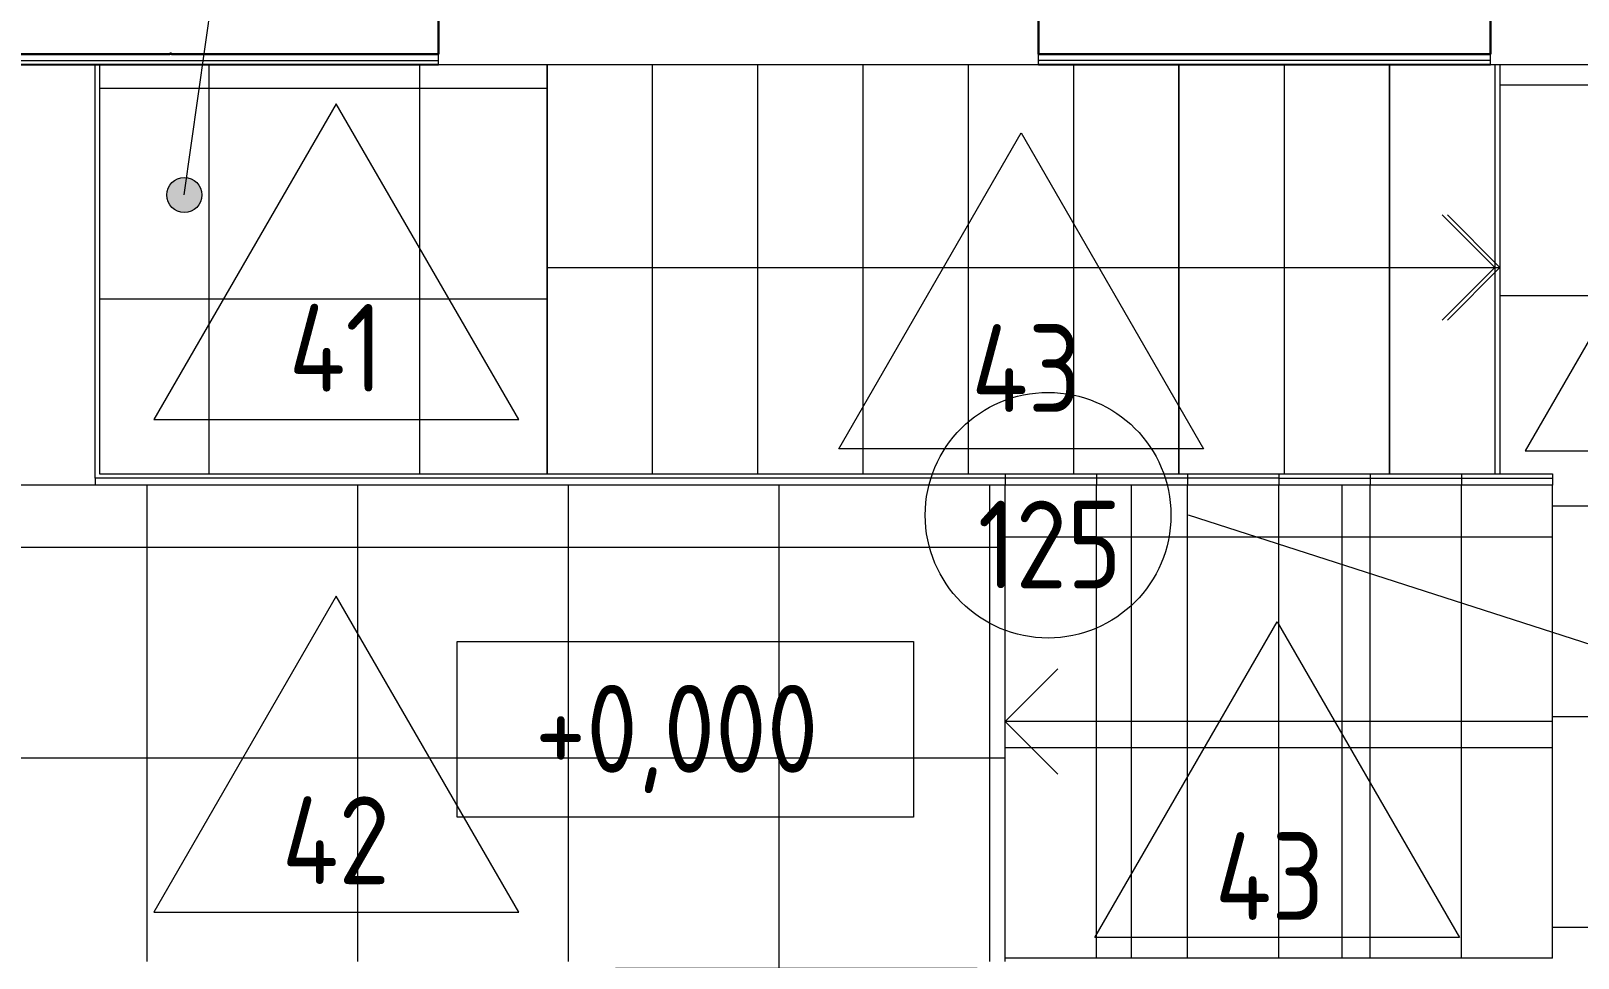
# Model space of a CAD drawing. Header units: millimetres. Extents: x -12447 to 83753, y -46415 to 46712.
# Drawn here: x 30964 to 35372, y 17566 to 20207 of the extents above; entities that cross this region are included whole.
import ezdxf

# ---------------------------------------------------------------- set-up
doc = ezdxf.new("R2010")
doc.units = ezdxf.units.MM
for name, color, linetype, lineweight in [('Аннотация', 7, 'Continuous', 20), ('Лестницы', 7, 'Continuous', 9), ('Марки', 7, 'Continuous', 20), ('Марки помещений', 7, 'Continuous', 20), ('Отметки', 7, 'Continuous', 9), ('Перекрытие', 7, 'Continuous', 18), ('Перекрытие штриховка', 7, 'Continuous', 18), ('Стены внутренние', 7, 'Continuous', 18), ('Стены наружные', 7, 'Continuous', 18), ('Стены несущие', 7, 'Continuous', 30), ('Стены отделка', 7, 'Continuous', 30), ('Стены штриховка', 7, 'Continuous', 9), ('Стрелки вверх', 7, 'Continuous', 18)]:
    doc.layers.add(name, color=color, linetype=linetype, lineweight=lineweight)
doc.layers.add('Линии', color=7, linetype='Continuous', lineweight=9, true_color=0x00a600)
doc.styles.add('GOST Common_1', font='GOST_Common.ttf', dxfattribs={"width": 0.9, "height": 250})
doc.styles.add('GOST Common_2', font='GOST_Common.ttf', dxfattribs={"width": 0.9, "height": 250})
pattern_1 = [(90, (32434.7, 20133), (-600, 4e-14), []), (180, (32434.7, 20133), (-7e-14, -600), [])]
pattern_2 = [(270, (35299.7, 17565.6), (600, 4e-14), []), (0, (35299.7, 17565.6), (0, 600), [])]

# ---------------------------------------------------------------- blocks, each defined once
blk = doc.blocks.new('ADSK_Марка_Помещение_ОдноЗначение - Номер-159740-План полов 1-го этажа')
at = {"layer": 'Марки помещений'}
blk.add_circle((0, 0), 3.5, dxfattribs=at)
blk = doc.blocks.new('ADSK_Марка_ПерекрытиеПол - Экземпляр_Отделка пола-158379-План полов 1-го этажа')
at = {"layer": 'Марки', "color": 1, "true_color": 0xff0000}
for p, q in [((0, 9), (-5.196, 0)), ((5.196, 0), (0, 9)), ((-5.196, 0), (5.196, 0))]:
    blk.add_line(p, q, dxfattribs=at)
blk = doc.blocks.new('Высотные отметки - Рамка-12095-План полов 1-го этажа')
at = {"layer": 'Аннотация'}
for p, q in [((-6.5, 0), (-6.5, 5)), ((-6.5, 5), (6.5, 5)), ((6.5, 5), (6.5, 0)), ((6.5, 0), (-6.5, 0))]:
    blk.add_line(p, q, dxfattribs=at)

msp = doc.modelspace()

# ---------------------------------------------------------------- hatches: boundary and pattern name
at = {"layer": 'Лестницы', "true_color": 0x787878}
h = msp.add_hatch(dxfattribs=at)
h.set_pattern_fill('FP_121', color=8, style=0, pattern_type=2)
h.set_pattern_definition(pattern_1)
h.paths.add_polyline_path([(32449.684, 18944.994), (32734.684, 18944.994), (32734.684, 20110.566), (32434.684, 20110.566), (32434.684, 18944.994)])
h = msp.add_hatch(dxfattribs=at)
h.set_pattern_fill('FP_121', color=8, style=0, pattern_type=2)
h.set_pattern_definition(pattern_1)
h.paths.add_polyline_path([(32734.684, 18944.994), (33034.684, 18944.994), (33034.684, 20110.566), (32734.684, 20110.566), (32734.684, 19939.581)])
h = msp.add_hatch(dxfattribs=at)
h.set_pattern_fill('FP_121', color=8, style=0, pattern_type=2)
h.set_pattern_definition(pattern_1)
h.paths.add_polyline_path([(33282.823, 18944.994), (33334.684, 18944.994), (33334.684, 20110.566), (33034.684, 20110.566), (33034.684, 18944.994)])
h = msp.add_hatch(dxfattribs=at)
h.set_pattern_fill('FP_121', color=8, style=0, pattern_type=2)
h.set_pattern_definition(pattern_1)
h.paths.add_polyline_path([(33334.684, 18944.994), (33634.684, 18944.994), (33634.684, 20110.566), (33334.684, 20110.566), (33334.684, 19939.581)])
h = msp.add_hatch(dxfattribs=at)
h.set_pattern_fill('FP_121', color=8, style=0, pattern_type=2)
h.set_pattern_definition(pattern_1)
h.paths.add_polyline_path([(33934.684, 18944.994), (33934.684, 20110.566), (33634.684, 20110.254), (33634.684, 18944.994), (33763.521, 18944.994)])
h = msp.add_hatch(dxfattribs=at)
h.set_pattern_fill('FP_121', color=8, style=0, pattern_type=2)
h.set_pattern_definition(pattern_1)
h.paths.add_polyline_path([(33934.684, 18944.994), (34234.684, 18944.994), (34234.684, 20110.566), (33934.684, 20110.566), (33934.684, 19174.78)])
h = msp.add_hatch(dxfattribs=at)
h.set_pattern_fill('FP_121', color=8, style=0, pattern_type=2)
h.set_pattern_definition(pattern_1)
h.paths.add_polyline_path([(34234.684, 18944.994), (34534.684, 18944.994), (34534.684, 20110.566), (34234.684, 20110.566), (34234.684, 19939.581)])
h = msp.add_hatch(dxfattribs=at)
h.set_pattern_fill('FP_121', color=8, style=0, pattern_type=2)
h.set_pattern_definition(pattern_1)
h.paths.add_polyline_path([(34779.684, 18944.994), (34834.684, 18944.994), (34834.684, 20110.566), (34534.684, 20110.566), (34534.684, 18944.994)])
h = msp.add_hatch(dxfattribs=at)
h.set_pattern_fill('FP_121', color=8, style=0, pattern_type=2)
h.set_pattern_definition(pattern_1)
h.paths.add_polyline_path([(35134.684, 18944.994), (35134.684, 20110.566), (34834.684, 20110.566), (34834.684, 18944.994), (35039.684, 18944.994)])
h = msp.add_hatch(dxfattribs=at)
h.set_pattern_fill('FP_122', color=8, style=0, pattern_type=2)
h.set_pattern_definition(pattern_2)
h.paths.add_polyline_path([(33745, 17565.616), (33999.684, 17565.616), (33999.684, 18912.994), (33739.684, 18912.994), (33739.684, 17565.616)])
h = msp.add_hatch(dxfattribs=at)
h.set_pattern_fill('FP_122', color=8, style=0, pattern_type=2)
h.set_pattern_definition(pattern_2)
h.paths.add_polyline_path([(34259.684, 17565.616), (34259.684, 18912.994), (33999.684, 18912.994), (33999.684, 17565.616)])
h = msp.add_hatch(dxfattribs=at)
h.set_pattern_fill('FP_122', color=8, style=0, pattern_type=2)
h.set_pattern_definition(pattern_2)
h.paths.add_polyline_path([(34519.684, 17565.616), (34519.684, 18912.994), (34259.684, 18912.994), (34259.684, 17565.616)])
h = msp.add_hatch(dxfattribs=at)
h.set_pattern_fill('FP_122', color=8, style=0, pattern_type=2)
h.set_pattern_definition(pattern_2)
h.paths.add_polyline_path([(34519.684, 17565.616), (34779.684, 17565.616), (34779.684, 18912.994), (34519.684, 18912.994), (34519.684, 17897.023)])
h = msp.add_hatch(dxfattribs=at)
h.set_pattern_fill('FP_122', color=8, style=0, pattern_type=2)
h.set_pattern_definition(pattern_2)
h.paths.add_polyline_path([(34811.611, 17565.616), (35039.684, 17565.616), (35039.684, 18912.994), (34779.684, 18912.994), (34779.684, 17565.616)])
h = msp.add_hatch(dxfattribs=at)
h.set_pattern_fill('FP_122', color=8, style=0, pattern_type=2)
h.set_pattern_definition(pattern_2)
h.paths.add_polyline_path([(35284.684, 17565.616), (35299.684, 17565.616), (35299.684, 18912.994), (35039.684, 18912.994), (35039.684, 17565.616)])
at = {"layer": 'Отметки'}
h = msp.add_hatch(color=256, dxfattribs=at)
edge = h.paths.add_edge_path()
edge.add_arc((31401.286, 19739.862), 50, 0, 360)
at = {"layer": 'Перекрытие штриховка', "lineweight": 9, "true_color": 0x787878}
h = msp.add_hatch(dxfattribs=at)
h.set_pattern_fill('FP_105', color=8, style=0, pattern_type=2)
h.set_pattern_definition([(270, (27872.14, 18843.45), (600, 4e-14), []), (0, (27872.14, 18843.45), (0, 600), [])])
h.paths.add_polyline_path([(32155.619, 18944.994), (32434.684, 18944.994), (32434.684, 20110.566), (31159.29, 20110.566), (31159.29, 18944.994), (32147.753, 18944.994)])
h = msp.add_hatch(dxfattribs=at)
h.set_pattern_fill('FP_120', color=8, style=0, pattern_type=2)
h.set_pattern_definition([(270, (35667.2, 18853.47), (600, 4e-14), []), (0, (35667.2, 18853.47), (0, 600), [])])
h.paths.add_polyline_path([(35647.749, 17565.616), (36184.684, 17565.616), (36184.684, 20110.566), (35149.684, 20110.566), (35149.684, 18944.994), (35299.684, 18944.994), (35299.684, 17565.616)])
h = msp.add_hatch(dxfattribs=at)
h.set_pattern_fill('FP_123', color=8, style=0, pattern_type=2)
h.set_pattern_definition([(270, (31895.4, 18736.06), (600, 4e-14), []), (0, (31895.4, 18736.06), (0, 600), [])])
h.paths.add_polyline_path([(33430.636, 17383.938), (33660, 17383.938), (33660, 17403.938), (33601, 17403.938), (33601, 17410.438), (33584.5, 17410.438), (33584.5, 17437.438), (33573, 17437.438), (33573, 17443.938), (33660, 17443.938), (33660, 17555.938), (33739.684, 17555.938), (33739.684, 18912.994), (30745, 18912.994), (30745, 17523.938), (30765, 17523.938), (30765, 17555.938), (32630, 17555.938), (32630, 17523.938), (32705, 17523.938), (32705.5, 17443.938), (32717, 17443.938), (32717, 17437.438), (32705.5, 17437.438), (32705.5, 17404.804), (32712.908, 17400.688), (32726.338, 17423.95), (32736.73, 17418.948), (32739.548, 17423.829), (32808.641, 17383.938), (33139.336, 17383.938)])
h.paths.add_polyline_path([(32721.267, 17383.938), (32728.641, 17383.938), (32705, 17397.587), (32705, 17383.938)])

# ---------------------------------------------------------------- linework, layer by layer
at = {"layer": 'Лестницы'}
for p, q in [((32434.684, 20110.566), (32434.684, 18944.994)), ((32434.684, 20110.566), (32434.684, 18944.994)), ((32734.684, 20110.566), (32734.684, 18944.994)), ((32734.684, 20110.566), (32734.684, 18944.994)), ((33034.684, 20110.566), (33034.684, 18944.994)), ((33034.684, 20110.566), (33034.684, 18944.994)), ((33334.684, 20110.566), (33334.684, 18944.994)), ((33334.684, 20110.566), (33334.684, 18944.994)), ((33634.684, 20110.566), (33634.684, 18944.994)), ((33634.684, 20110.566), (33634.684, 18944.994)), ((33934.684, 20110.72), (33934.684, 18944.994)), ((33934.684, 20110.72), (33934.684, 18944.994)), ((34234.684, 20110.566), (34234.684, 18944.994)), ((34234.684, 20110.566), (34234.684, 18944.994)), ((34534.684, 20110.566), (34534.684, 18944.994)), ((34534.684, 20110.566), (34534.684, 18944.994)), ((34834.684, 20110.566), (34834.684, 18944.994)), ((34834.684, 20110.566), (34834.684, 18944.994)), ((35134.684, 20110.566), (35134.684, 18944.994)), ((33739.684, 17565.616), (33739.684, 18912.994)), ((33999.684, 18912.994), (33739.684, 18912.994)), ((34259.684, 18912.994), (33999.684, 18912.994)), ((33999.684, 17565.616), (33999.684, 18912.994)), ((33999.684, 17565.616), (33999.684, 18912.994)), ((34519.684, 18912.994), (34259.684, 18912.994)), ((34259.684, 17565.616), (34259.684, 18912.994)), ((34259.684, 17565.616), (34259.684, 18912.994)), ((34779.684, 18912.994), (34519.684, 18912.994)), ((34519.684, 17565.616), (34519.684, 18912.994)), ((34519.684, 17565.616), (34519.684, 18912.994)), ((35039.684, 18912.994), (34779.684, 18912.994)), ((34779.684, 17565.616), (34779.684, 18912.994)), ((34779.684, 17565.616), (34779.684, 18912.994)), ((35299.684, 18912.994), (35039.684, 18912.994)), ((35039.684, 17565.616), (35039.684, 18912.994)), ((35039.684, 17565.616), (35039.684, 18912.994)), ((35299.684, 17565.616), (35299.684, 18912.994)), ((35299.684, 17565.616), (35299.684, 18912.994)), ((33999.684, 17565.616), (33739.684, 17565.616)), ((34259.684, 17565.616), (33999.684, 17565.616)), ((34519.684, 17565.616), (34259.684, 17565.616)), ((34779.684, 17565.616), (34519.684, 17565.616)), ((35039.684, 17565.616), (34779.684, 17565.616)), ((35299.684, 17565.616), (35039.684, 17565.616))]:
    msp.add_line(p, q, dxfattribs=at)
at = {"layer": 'Линии', "color": 1, "true_color": 0xff0000}
for p, q in [((33265.836, 19016.614), (33785.451, 19916.614)), ((33785.451, 19916.614), (34305.066, 19016.614)), ((34305.066, 19016.614), (33265.836, 19016.614)), ((33995.167, 17623.781), (34514.782, 18523.781)), ((34514.782, 18523.781), (35034.397, 17623.781)), ((35034.397, 17623.781), (33995.167, 17623.781))]:
    msp.add_line(p, q, dxfattribs=at)
at = {"layer": 'Марки помещений'}
msp.add_line((37316.88, 17844.556), (34262.231, 18827.421), dxfattribs=at)
at = {"layer": 'Отметки', "lineweight": 20}
msp.add_line((31401.286, 19739.862), (31802.465, 22571.719), dxfattribs=at)
at = {"layer": 'Отметки'}
msp.add_circle((31401.286, 19739.862), 50, dxfattribs=at)
at = {"layer": 'Перекрытие'}
for p, q in [((35149.684, 20110.566), (35149.684, 18944.994)), ((33739.684, 18912.994), (30745, 18912.994)), ((33739.684, 17555.938), (33739.684, 18912.994))]:
    msp.add_line(p, q, dxfattribs=at)
at = {"layer": 'Стены внутренние'}
for p, q in [((35299.684, 18912.994), (30745, 18912.994)), ((31147.29, 18932.994), (31147.29, 18912.994)), ((33739.684, 18932.994), (33739.684, 18912.994)), ((33999.684, 18932.994), (33999.684, 18912.994)), ((34259.684, 18932.994), (34259.684, 18912.994)), ((34519.684, 18932.994), (35299.684, 18932.994)), ((34519.684, 18932.994), (34519.684, 18912.994)), ((34779.684, 18932.994), (34779.684, 18912.994)), ((35039.684, 18932.994), (35039.684, 18912.994)), ((35299.684, 18932.994), (35299.684, 18912.994))]:
    msp.add_line(p, q, dxfattribs=at)
at = {"layer": 'Стены наружные'}
for p, q in [((31147.29, 18932.994), (31147.29, 20110.566)), ((31159.29, 20110.566), (31159.29, 18944.994)), ((33835.353, 20110.566), (32125.353, 20110.566)), ((36832.22, 20110.566), (35123.096, 20110.566)), ((34519.684, 18932.994), (31147.29, 18932.994)), ((31159.29, 18944.994), (35299.684, 18944.994)), ((33739.684, 18944.994), (33739.684, 18932.994)), ((33999.684, 18944.994), (33999.684, 18932.994)), ((34259.684, 18944.994), (34259.684, 18932.994)), ((34519.684, 18944.994), (34519.684, 18932.994)), ((34779.684, 18944.994), (34779.684, 18932.994)), ((35039.684, 18944.994), (35039.684, 18932.994)), ((35299.684, 18944.994), (35299.684, 18932.994))]:
    msp.add_line(p, q, dxfattribs=at)
at = {"layer": 'Стены несущие'}
for p, q in [((32125.353, 20141.318), (32125.353, 20391.318)), ((33835.353, 20391.318), (33835.353, 20141.318)), ((35123.096, 20141.318), (35123.096, 20391.318)), ((30713.503, 20141.318), (31359.918, 20141.318)), ((31359.918, 20141.318), (31359.918, 20142.566)), ((31365, 20142.566), (31359.918, 20142.566)), ((31365, 20141.318), (31365, 20142.566)), ((32125.353, 20141.318), (31365, 20141.318)), ((35123.096, 20141.318), (33835.353, 20141.318))]:
    msp.add_line(p, q, dxfattribs=at)
at = {"layer": 'Стены отделка', "lineweight": 9}
for p, q in [((30765, 20110.566), (32125.353, 20110.566)), ((31359.918, 20141.318), (31365, 20141.318)), ((32125.353, 20110.566), (32125.353, 20141.318)), ((33835.353, 20110.566), (33835.353, 20141.318)), ((33835.353, 20122.566), (33836.353, 20122.566)), ((33835.353, 20110.566), (35123.096, 20110.566)), ((35123.096, 20110.566), (35123.096, 20141.318))]:
    msp.add_line(p, q, dxfattribs=at)
at = {"layer": 'Стены штриховка'}
for p, q in [((30765, 20122.566), (32125.353, 20122.566)), ((30765, 20112.566), (32125.353, 20112.566)), ((33835.353, 20112.566), (35123.096, 20112.566)), ((35123.096, 20122.566), (33836.353, 20122.566))]:
    msp.add_line(p, q, dxfattribs=at)
at = {"layer": 'Стрелки вверх'}
for p, q in [((35134.684, 19532.994), (34984.684, 19682.994)), ((35149.684, 19532.994), (34999.684, 19682.994)), ((32434.684, 19532.994), (32734.684, 19532.994)), ((32734.684, 19532.994), (33034.684, 19532.994)), ((33034.684, 19532.994), (33334.684, 19532.994)), ((33334.684, 19532.994), (33634.684, 19532.994)), ((33634.684, 19532.994), (33934.684, 19532.994)), ((33934.684, 19532.994), (34234.684, 19532.994)), ((34234.684, 19532.994), (34534.684, 19532.994)), ((34534.684, 19532.994), (34834.684, 19532.994)), ((34834.684, 19532.994), (35134.684, 19532.994)), ((35134.684, 19532.994), (34984.684, 19382.994)), ((35149.684, 19532.994), (34999.684, 19382.994)), ((35134.684, 19532.994), (35149.684, 19532.994)), ((33739.684, 18239.305), (33889.684, 18389.305)), ((33999.684, 18239.305), (33739.684, 18239.305)), ((33739.684, 18239.305), (33889.684, 18089.305)), ((34259.684, 18239.305), (33999.684, 18239.305)), ((34519.684, 18239.305), (34259.684, 18239.305)), ((34779.684, 18239.305), (34519.684, 18239.305)), ((35039.684, 18239.305), (34779.684, 18239.305)), ((35299.684, 18239.305), (35039.684, 18239.305))]:
    msp.add_line(p, q, dxfattribs=at)

# ---------------------------------------------------------------- block references
at = {"layer": 'Марки', "color": 1, "true_color": 0xff0000, "xscale": 99.99999999999993, "yscale": 99.99999999999993, "zscale": 99.99999999999993}
for p in [(31834.32, 19099.796), (35740.621, 19010.682), (31834.32, 17696.727)]:
    msp.add_blockref('ADSK_Марка_ПерекрытиеПол - Экземпляр_Отделка пола-158379-План полов 1-го этажа', p, dxfattribs=at)
at = {"layer": 'Марки помещений', "xscale": 99.99999999999993, "yscale": 99.99999999999993, "zscale": 99.99999999999993}
msp.add_blockref('ADSK_Марка_Помещение_ОдноЗначение - Номер-159740-План полов 1-го этажа', (33862.231, 18827.421), dxfattribs=at)
at = {"layer": 'Отметки', "lineweight": 20, "xscale": 99.99999999999993, "yscale": 99.99999999999993, "zscale": 99.99999999999993}
msp.add_blockref('Высотные отметки - Рамка-12095-План полов 1-го этажа', (32828.926, 17967.289), dxfattribs=at)

# ---------------------------------------------------------------- texts
at = {"layer": 'Марки', "color": 1, "lineweight": 9, "true_color": 0xff0000, "char_height": 250, "attachment_point": 5, "line_spacing_factor": 1.022766, "style": 'GOST Common_1'}
for s, insert, width in [('\\pxqc,t1.44,2.88,4.32,5.76,7.2,8.64,10.08,11.52,12.96,14.4,15.84,17.28,18.72,20.16,21.6,23.04,24.48,25.92,27.36,28.8,30.24,31.68,33.12,34.56,36,37.44,38.88,40.32,41.76,43.2,44.64,46.08;{41}', (31833.288, 19304.221), 297.9), ('\\pxqc,t4.572,9.144,13.716,18.288,22.86,27.432,32.004,36.576,41.148,45.72,50.292,54.864,59.436,64.008,68.58,73.152,77.724,82.296,86.868,91.44,96.012,100.584,105.156,109.728,114.3,118.872,123.444,128.016,132.588,137.16,141.732,146.304;{43}', (33799.8, 19246.236), 345.6), ('\\pxqc,t1.44,2.88,4.32,5.76,7.2,8.64,10.08,11.52,12.96,14.4,15.84,17.28,18.72,20.16,21.6,23.04,24.48,25.92,27.36,28.8,30.24,31.68,33.12,34.56,36,37.44,38.88,40.32,41.76,43.2,44.64,46.08;{42}', (31833.288, 17901.152), 345.6), ('\\pxqc,t4.572,9.144,13.716,18.288,22.86,27.432,32.004,36.576,41.148,45.72,50.292,54.864,59.436,64.008,68.58,73.152,77.724,82.296,86.868,91.44,96.012,100.584,105.156,109.728,114.3,118.872,123.444,128.016,132.588,137.16,141.732,146.304;{43}', (34493.518, 17798.802), 345.6)]:
    msp.add_mtext(s, dxfattribs=dict(at, insert=insert, width=width))
at = {"layer": 'Марки помещений', "lineweight": 9, "insert": (33867.174, 18743.839), "char_height": 250, "width": 441, "attachment_point": 5, "line_spacing_factor": 1.022766, "style": 'GOST Common_1'}
msp.add_mtext('\\pxqc,t1.8,3.6,5.4,7.2,9,10.8,12.6,14.4,16.2,18,19.8,21.6,23.4,25.2,27,28.8,30.6,32.4,34.2,36,37.8,39.6,41.4,43.2,45,46.8,48.6,50.4,52.2,54,55.8,57.6;{125}', dxfattribs=at)
at = {"layer": 'Отметки', "lineweight": 20, "insert": (32400.25, 18343.996), "char_height": 250, "width": 1028.82257, "attachment_point": 1, "line_spacing_factor": 1.022761, "style": 'GOST Common_2'}
msp.add_mtext('+0,000', dxfattribs=at)

doc.saveas('drawing.dxf')
